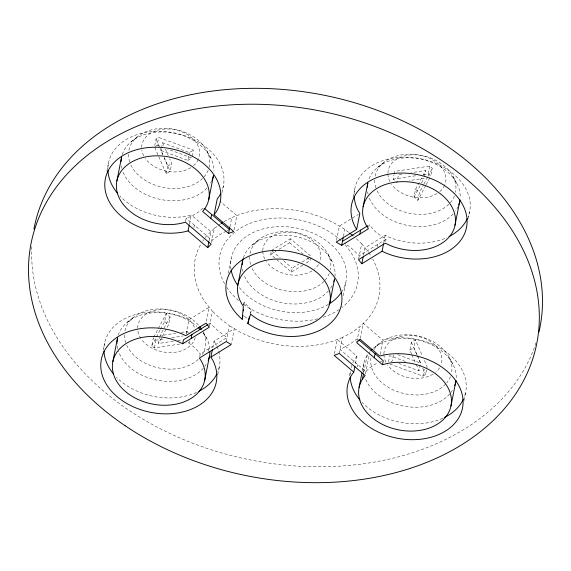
<?xml version="1.0" encoding="UTF-8"?>
<svg xmlns="http://www.w3.org/2000/svg" width="571" height="571" viewBox="0 0 571 571"><rect width="100%" height="100%" fill="white"/><g stroke="black" fill="none" stroke-linecap="round" stroke-linejoin="round"><path stroke-width="0.43" stroke-dasharray="2.85 2.14" d="M243.903 304.885L244.124 302.287L251.347 310.117L250.719 313.301M106.884 171.093L108.54 162.721M103.201 350.044L104.529 343.342M192.17 156.211L193.369 150.152L158.709 137.454L156.033 139.117L154.491 146.904L166.247 173.77L170.215 171.307L171.764 163.52L169.644 158.724M155.162 146.49L157.168 145.248L158.709 137.454M162.799 154.513L161.036 150.516L161.379 148.781M161.55 147.918L162.578 142.721L189.394 152.614L193.369 150.152M166.247 173.77L167.788 165.983L164.227 157.839M161.036 150.516L187.852 160.401L189.394 152.614M179.815 344.027L154.391 347.932L151.8 345.719L153.342 337.932L155.933 340.145L163.82 338.931M154.391 347.932L155.933 340.145M173.356 341.18L158.474 343.499L159.673 337.44M160.53 329.274L164.691 321.444L166.232 313.657L170.079 316.934L168.538 324.721L158.474 343.499M185.525 221.362L186.16 218.179A46.865 33.825 11.2 0 0 203.433 207.494L203.112 209.086M189.422 224.182L191.242 214.974L187.295 215.974A58.577 42.283 11.2 0 1 119.91 196.01M193.869 227.579L194.347 225.188M186.096 333.999L188.915 319.76L209.186 307.227L206.202 322.294M186.81 333.214L187.152 331.487L181.021 332.436M209.043 240.905L210.863 231.698L191.242 214.974M189.793 340.823L189.451 342.55L185.946 343.085M211.484 242.668L214.325 228.35L217.722 225.909M222.055 192.605L223.382 185.91M199.7 356.447L200.178 354.063L226.98 337.589L217.979 330.752L210.121 323.215L208.665 324.121M209.486 326.398L212.483 311.281L205.895 303.165A93.73 67.649 11.2 0 1 201.006 243.888M229.885 226.944L231.74 217.572L241.954 213.682A93.73 67.649 11.2 0 1 334.82 223.425L344.805 229.435L348.96 232.59M208.208 351.222L208.679 348.831M234.031 229.863L236.851 215.624L219.935 201.206M212.74 347.896L214.068 341.201L234.338 328.66L231.355 343.735M228.193 273.338L231.234 257.999M217.708 374.904L219.371 366.532M226.195 341.565L229.342 325.656L220.342 318.825L212.483 311.281M243.653 304.671L244.124 302.287M302.808 265.101L291.446 272.124L270.697 254.438L271.168 252.054M279.026 249.284L289.633 242.725L290.418 238.749L311.174 256.436L310.381 260.412L305.842 263.224M291.446 272.124L292.238 268.149L299.054 263.93M336.54 240.391L339.36 226.159L358.324 214.432M343.457 236.251L344.805 229.435M353.121 196.931L354.784 188.558M343.2 295.678L346.069 281.189M334.485 353.699L337.304 339.467L356.925 356.19L355.098 365.397M339.26 353.428L342.407 337.518L351.672 332.6L359.83 326.74L366.739 320.046A93.73 67.649 11.2 0 0 372.685 259.034M358.674 258.92L361.671 243.81L356.225 238.585M368.702 227.215L369.18 224.831L376.475 232.725L386.039 239.206L385.568 241.59M363.47 255.401L364.962 247.864L385.232 235.331L389.115 237.158A58.577 42.283 11.2 0 0 446.786 237.636M349.445 375.882L350.437 370.857M356.832 341.858L359.83 326.74M377.096 246.829L377.567 244.445M360.301 338.467L363.284 323.393L382.905 340.116L386.853 339.117A58.577 42.283 11.2 0 1 447.172 352.785A58.577 42.283 11.2 0 1 464.009 397.68M401.984 174.176L398.479 174.719L396.938 182.506L393.091 179.23L393.947 174.904M394.118 174.041L394.64 171.443L429.699 166.061L432.29 168.274L430.748 176.061L428.157 173.848L422.897 174.655M357.246 366.903L357.717 364.519M383.741 242.861L385.232 235.331M362.314 371.214L363.827 363.549M363.784 372.335L367.16 355.29L368.081 354.049M365.447 373.891L369.237 355.041M380.086 354.355L382.905 340.116M425.759 185.461L417.858 200.335L414.011 197.059L415.552 189.272L425.616 170.493L411.612 172.678M417.858 200.335L419.399 192.548L423.561 184.719M424.417 176.553L425.616 170.493M388.565 361.714L389.765 355.654L407.094 362.007M428.157 173.848L429.699 166.061M393.398 354.926L392.198 360.986L390.871 361.807M411.598 354.077L409.835 350.08L411.377 342.293L415.353 339.831L422.476 356.111M417.016 354.948L413.811 347.618L415.353 339.831M398.701 363.384L419.014 370.879L420.563 363.085L418.086 357.489M389.879 364.048L422.883 376.139L424.253 369.223M422.883 376.139L425.566 374.483L427.108 366.696L423.903 359.373M468.299 218.443L469.619 211.748M463.952 400.749L465.608 392.37M369.408 354.177L369.929 351.572M250.355 313.543L251.347 310.117M153.756 337.147L157.917 329.317M158.331 328.532L166.232 313.657M151.8 345.719L155.954 337.889M156.375 337.104L160.116 330.059M423.975 183.933L427.715 176.889M428.136 176.104L432.29 168.274M426.173 184.676L429.92 177.624M170.079 316.934L160.016 335.712L175.775 333.257M414.011 197.059L421.141 183.762M421.555 182.977L424.075 178.28L409.193 180.6M356.925 356.19L354.934 358.859A58.577 42.283 11.2 0 0 352.371 363.877M214.325 228.35L207.409 235.045A93.73 67.649 11.2 0 0 204.204 239.021M131.159 141.758L137.283 136.883M127.147 322.387L133.271 317.505M252.275 244.995L258.399 240.113M377.402 167.596L383.519 162.721M379.508 343.342L373.391 348.224A46.865 33.825 11.2 0 1 425.409 342.136A46.865 33.825 11.2 0 1 456.2 377.695M218.4 225.417L220.442 223.953M357.467 338.674L349.309 344.534L340.045 349.452L365.918 371.507L369.451 368.109A46.865 33.825 11.2 0 1 378.159 362.721M167.788 165.983L171.764 163.52M187.852 160.401L191.827 157.946L167.895 149.174M271.482 250.462L290.418 238.749M270.697 254.438L276 251.161M302.08 262.06L309.66 257.371M386.039 239.206L359.309 255.737L351.443 248.199L344.52 242.946M409.835 350.08L413.811 347.618M224.025 221.669L231.74 217.572M226.294 231.141L220.12 234.417L211.962 240.277L186.16 218.179M227.065 230.734L229.378 229.506M342.407 337.518L332.194 341.408A93.73 67.649 11.2 0 1 239.335 331.665L229.342 325.656M177.731 340.502L182.106 339.816M393.091 179.23L416.759 175.597M171.714 337.725L183.105 335.969M157.168 145.248L160.472 146.454M397.801 354.698L420.563 363.085M188.915 319.76L185.033 317.94A58.577 42.283 11.2 0 0 103.908 348.852M244.409 316.341L247.928 319.011M415.552 189.272L419.399 192.548M289.633 242.725L303.023 254.138M307.041 257.564L310.381 260.412M272.153 251.033L280.19 257.878M283.537 260.733L292.238 268.149M187.152 331.487L188.43 332.579M164.691 321.444L168.538 324.721M361.671 243.81L368.252 251.925M214.068 341.201L215.931 344.27A58.577 42.283 11.2 0 1 216.695 345.84M453.138 176.774L456.964 183.662M449.127 357.403L452.953 364.291M328.011 254.174L331.837 261.061M206.895 150.937L210.72 157.824M206.709 338.453L202.891 331.565A41.005 29.599 11.2 0 1 202.384 354.37M411.377 342.293L417.736 356.689M411.955 354.876L415.838 363.677M416.195 364.476L419.014 370.879M162.578 142.721L163.991 145.926M165.404 149.124L168.231 155.526M164.212 157.71L170.215 171.307M417.372 355.762L421.291 364.719M422.711 367.974L425.566 374.483M156.033 139.117L162.799 154.584M345.191 244.945A70.297 50.733 11.2 0 1 341.936 307.519M339.231 309.496A70.297 50.733 11.2 0 1 322.494 317.49M317.612 318.846A70.297 50.733 11.2 0 1 243.246 304.2M238.599 300.546A70.297 50.733 11.2 0 1 226.808 287.406M224.639 283.837A70.297 50.733 11.2 0 1 251.583 222.797A70.297 50.733 11.2 0 1 341.165 240.834M230.984 269.112A58.577 42.283 11.2 0 1 297.163 228.179A58.577 42.283 11.2 0 1 341.908 291.51M328.332 304.422A58.577 42.283 11.2 0 1 238.378 286.257M332.022 285.821A46.865 33.825 11.2 0 1 330.409 288.398M328.482 290.839A46.865 33.825 11.2 0 1 282.338 302.823A46.865 33.825 11.2 0 1 243.86 274.444M242.96 271.453A46.865 33.825 11.2 0 1 242.518 269.205M243.389 257.742A46.865 33.825 11.2 0 1 295.464 236.458A46.865 33.825 11.2 0 1 334.977 276.236M329.296 273.466A41.005 29.599 11.2 0 1 325.077 280.233M323.935 281.446A41.005 29.599 11.2 0 1 284.793 290.732A41.005 29.599 11.2 0 1 251.704 267.563M250.569 264.452A41.005 29.599 11.2 0 1 249.777 255.044M250.034 253.517A41.005 29.599 11.2 0 1 296.185 232.647A41.005 29.599 11.2 0 1 330.416 269.755M262.781 250.633A29.292 21.141 11.2 0 1 296.056 232.975A29.292 21.141 11.2 0 1 319.71 262.132M318.432 264.644A29.292 21.141 11.2 0 1 314.535 269.055M311.987 270.89A29.292 21.141 11.2 0 1 266.429 261.689M264.808 259.013A29.292 21.141 11.2 0 1 262.781 251.333M198.208 359.423A41.005 29.599 11.2 0 1 158.088 367.795A41.005 29.599 11.2 0 1 125.955 343.407M125.684 342.629A41.005 29.599 11.2 0 1 124.471 334.77M124.906 330.916A41.005 29.599 11.2 0 1 156.954 309.011A41.005 29.599 11.2 0 1 199.722 326.612M195.232 337.547A29.292 21.141 11.2 0 1 171.407 352.564A29.292 21.141 11.2 0 1 141.308 339.081M140.859 338.425A29.292 21.141 11.2 0 1 137.654 328.725M137.654 328.032A29.292 21.141 11.2 0 1 163.356 309.575A29.292 21.141 11.2 0 1 194.825 328.511M206.131 364.519A46.865 33.825 11.2 0 1 204.832 366.418M203.355 368.231A46.865 33.825 11.2 0 1 156.711 380.115A46.865 33.825 11.2 0 1 118.475 351.094M117.833 348.852A46.865 33.825 11.2 0 1 117.084 342.857M118.261 335.134A46.865 33.825 11.2 0 1 151.065 312.944A46.865 33.825 11.2 0 1 196.888 326.348M203.09 332.793A46.865 33.825 11.2 0 1 209.907 349.616M188.451 342.814A46.865 33.825 11.2 0 1 200.178 354.063M211.898 180.564A46.865 33.825 11.2 0 1 209.3 185.168M206.838 188.194A46.865 33.825 11.2 0 1 160.722 199.493A46.865 33.825 11.2 0 1 122.744 171.207M121.844 168.224A46.865 33.825 11.2 0 1 121.402 165.975M122.273 154.513A46.865 33.825 11.2 0 1 173.141 132.993A46.865 33.825 11.2 0 1 213.968 171.229M128.918 150.287A41.005 29.599 11.2 0 1 176.646 129.753A41.005 29.599 11.2 0 1 208.715 168.773M208.179 170.237A41.005 29.599 11.2 0 1 170.044 188.351A41.005 29.599 11.2 0 1 130.595 164.334M129.696 162A41.005 29.599 11.2 0 1 128.482 154.141M141.665 147.404A29.292 21.141 11.2 0 1 174.94 129.745A29.292 21.141 11.2 0 1 198.594 158.902M198.315 159.545A29.292 21.141 11.2 0 1 193.419 165.826M190.871 167.653A29.292 21.141 11.2 0 1 145.32 158.452M143.692 155.783A29.292 21.141 11.2 0 1 141.851 150.209M452.375 390.357A46.865 33.825 11.2 0 1 451.076 392.256M449.598 394.069A46.865 33.825 11.2 0 1 403.454 406.052A46.865 33.825 11.2 0 1 364.976 377.674M363.634 372.435A46.865 33.825 11.2 0 1 367.16 355.29M450.412 376.703A41.005 29.599 11.2 0 1 446.729 382.834M445.637 384.076A41.005 29.599 11.2 0 1 397.159 391.535A41.005 29.599 11.2 0 1 371.15 356.754M374.062 349.523A41.005 29.599 11.2 0 1 422.497 337.183A41.005 29.599 11.2 0 1 451.533 372.984M383.898 353.87A29.292 21.141 11.2 0 1 416.702 336.112A29.292 21.141 11.2 0 1 441.069 364.712M439.549 367.874A29.292 21.141 11.2 0 1 435.652 372.285M433.103 374.119A29.292 21.141 11.2 0 1 387.545 364.919M385.925 362.25A29.292 21.141 11.2 0 1 383.898 354.57M380.293 361.821A46.865 33.825 11.2 0 1 381.763 361.279M458.142 206.402A46.865 33.825 11.2 0 1 455.537 211.006M453.081 214.032A46.865 33.825 11.2 0 1 406.966 225.331A46.865 33.825 11.2 0 1 368.987 197.052M368.088 194.061A46.865 33.825 11.2 0 1 367.645 191.813M369.123 178.673A46.865 33.825 11.2 0 1 420.584 159.066A46.865 33.825 11.2 0 1 460.212 197.066M454.423 196.074A41.005 29.599 11.2 0 1 416.288 214.189A41.005 29.599 11.2 0 1 376.831 190.172M375.939 187.838A41.005 29.599 11.2 0 1 374.726 179.979M375.161 176.125A41.005 29.599 11.2 0 1 421.312 155.255A41.005 29.599 11.2 0 1 455.544 192.356M387.909 173.241A29.292 21.141 11.2 0 1 421.184 155.583A29.292 21.141 11.2 0 1 444.838 184.74M444.559 185.382A29.292 21.141 11.2 0 1 439.663 191.663M437.115 193.49A29.292 21.141 11.2 0 1 391.556 184.297M389.936 181.621A29.292 21.141 11.2 0 1 387.909 173.941M535.948 342.871A257.749 186.032 11.2 0 1 253.167 460.469A257.749 186.032 11.2 0 1 31.869 246.386M202.762 241.076A93.73 67.649 11.2 0 1 203.711 239.699M368.738 252.625A93.73 67.649 11.2 0 1 371.029 256.158M354.163 194.061A58.577 42.283 11.2 0 1 420.713 158.738A58.577 42.283 11.2 0 1 468.02 217.051M107.919 168.224A58.577 42.283 11.2 0 1 173.934 132.793A58.577 42.283 11.2 0 1 222.062 190.471M218.743 351.401A58.577 42.283 11.2 0 1 217.765 371.842M196.531 392.42A58.577 42.283 11.2 0 1 116.484 377.238M217.044 346.626A58.577 42.283 11.2 0 1 218.258 349.802M442.775 418.265A58.577 42.283 11.2 0 1 362.142 402.469M350.151 374.69A58.577 42.283 11.2 0 1 350.494 370.736M351.129 367.645A58.577 42.283 11.2 0 1 351.815 365.369"/><path stroke-width="0.86" d="M242.218 319.253L243.339 306.263A46.865 33.825 11.2 0 1 280.632 259.098A46.865 33.825 11.2 0 1 327.297 309.682A46.865 33.825 11.2 0 1 250.555 314.093L247.843 323.521A58.577 42.283 11.2 0 0 340.916 306.848A58.577 42.283 11.2 0 0 267.371 251.019A58.577 42.283 11.2 0 0 242.218 319.253L243.003 315.278M243.374 310.945L243.524 309.211M116.877 180.943L121.602 157.082A46.865 33.825 11.2 0 0 121.102 161.486M112.865 361.571L117.59 337.711A46.865 33.825 11.2 0 0 117.091 342.115M220.799 193.405A58.577 42.283 11.2 0 1 219.221 196.231L217.223 198.901L214.075 214.81L233.696 231.533L228.593 233.482L202.641 211.47A46.865 33.825 11.2 0 0 171.614 157.525A46.865 33.825 11.2 0 0 116.955 191.342A46.865 33.825 11.2 0 0 185.368 222.155L211.17 244.26L207.716 247.607L188.095 230.884L189.251 225.017M208.743 199.5L213.468 175.632A46.865 33.825 11.2 0 1 212.191 179.879M182.67 343.785L209.329 327.19L206.038 323.136L185.768 335.669L181.885 333.842A58.577 42.283 11.2 0 0 101.381 359.252A58.577 42.283 11.2 0 0 165.44 413.854A58.577 42.283 11.2 0 0 212.783 360.18L210.913 357.111L231.191 344.57L226.195 341.565L199.386 358.038A46.865 33.825 11.2 0 1 166.118 405.239A46.865 33.825 11.2 0 1 113.201 360.137A46.865 33.825 11.2 0 1 182.67 343.785L183.455 339.809L207.937 324.571M210.877 218.457L211.663 214.475M207.716 247.607L208.879 241.747M191.128 338.524L191.913 334.542M228.593 233.482L229.72 227.8M204.732 380.122L209.457 356.261M210.913 357.111L212.405 349.573M237.986 284.18L242.711 260.312M247.843 323.521L248.471 320.338M329.86 302.73L334.585 278.869A46.865 33.825 11.2 0 1 333.907 281.439M354.198 196.46A58.577 42.283 11.2 0 0 358.217 210.82L359.844 213.49L356.689 229.399L336.212 242.068L341.658 245.344L343.285 237.108M363.113 206.788L367.838 182.92A46.865 33.825 11.2 0 0 367.346 187.324M359.916 234.053L360.708 230.07M459.712 201.47L454.987 225.338A46.865 33.825 11.2 0 1 390.585 245.666L385.254 243.182L358.517 259.719L361.814 263.773L363.135 257.078M363.441 374.041L362.435 379.151A46.865 33.825 11.2 0 0 400.242 430.191A46.865 33.825 11.2 0 0 450.533 394.069A46.865 33.825 11.2 0 0 382.477 364.755L356.675 342.65L360.137 339.302L379.758 356.026L383.705 355.026A58.577 42.283 11.2 0 1 462.71 397.166A58.577 42.283 11.2 0 1 396.524 438.1A58.577 42.283 11.2 0 1 351.779 374.769L353.777 372.099L354.934 366.239M361.814 263.773L382.085 251.24L383.576 243.703M359.102 387.409L361.971 372.92M374.291 357.739L375.083 353.763M382.477 364.755L383.269 360.779L358.824 339.838M450.976 405.96L455.701 382.099M248.628 319.546L249.37 316.976M362.435 379.151L365.133 375.482L339.26 353.428L334.149 355.376L353.777 372.099M214.075 214.81L216.066 212.141A58.577 42.283 11.2 0 0 171.321 148.81A58.577 42.283 11.2 0 0 105.143 189.743A58.577 42.283 11.2 0 0 184.148 231.883L188.095 230.884M221.12 223.468L222.483 222.49M342.443 241.369L367.767 225.709M341.658 245.344L368.388 228.807L365.861 224.596A46.865 33.825 11.2 0 1 403.74 181.657A46.865 33.825 11.2 0 1 454.987 225.338M382.085 251.24L385.967 253.06A58.577 42.283 11.2 0 0 466.471 227.658A58.577 42.283 11.2 0 0 402.412 173.056A58.577 42.283 11.2 0 0 355.069 226.73L356.689 229.399M349.652 233.118L353.114 235.744M204.696 208.565L229.378 229.506M341.472 292.195A58.577 42.283 11.2 0 1 329.024 304M237.914 285.607A58.577 42.283 11.2 0 1 231.119 269.912M242.218 264.716A46.865 33.825 11.2 0 1 243.132 258.592M209.957 351.857A46.865 33.825 11.2 0 1 208.179 360.508M198.073 327.39A46.865 33.825 11.2 0 1 200.3 329.56M199.722 326.612A41.005 29.599 11.2 0 1 201.599 329.296M455.993 380.35A46.865 33.825 11.2 0 1 454.737 385.511M371.014 350.416A46.865 33.825 11.2 0 1 372.164 349.295M460.005 199.729A46.865 33.825 11.2 0 1 458.749 204.889M33.932 229.085A257.749 186.032 11.2 0 1 325.12 95.443A257.749 186.032 11.2 0 1 538.981 331.958M467.385 218.522A58.577 42.283 11.2 0 1 449.027 236.558M117.697 193.533A58.577 42.283 11.2 0 1 107.955 170.622M216.787 374.034A58.577 42.283 11.2 0 1 198.779 391.342M113.686 374.162A58.577 42.283 11.2 0 1 103.951 351.244M463.374 399.143A58.577 42.283 11.2 0 1 444.281 417.551M359.93 400A58.577 42.283 11.2 0 1 350.187 377.081M125.163 425.759A257.749 186.032 11.2 0 0 536.569 344.47A257.749 186.032 11.2 0 0 190.043 110.132A257.749 186.032 11.2 0 0 125.163 425.759"/></g></svg>
